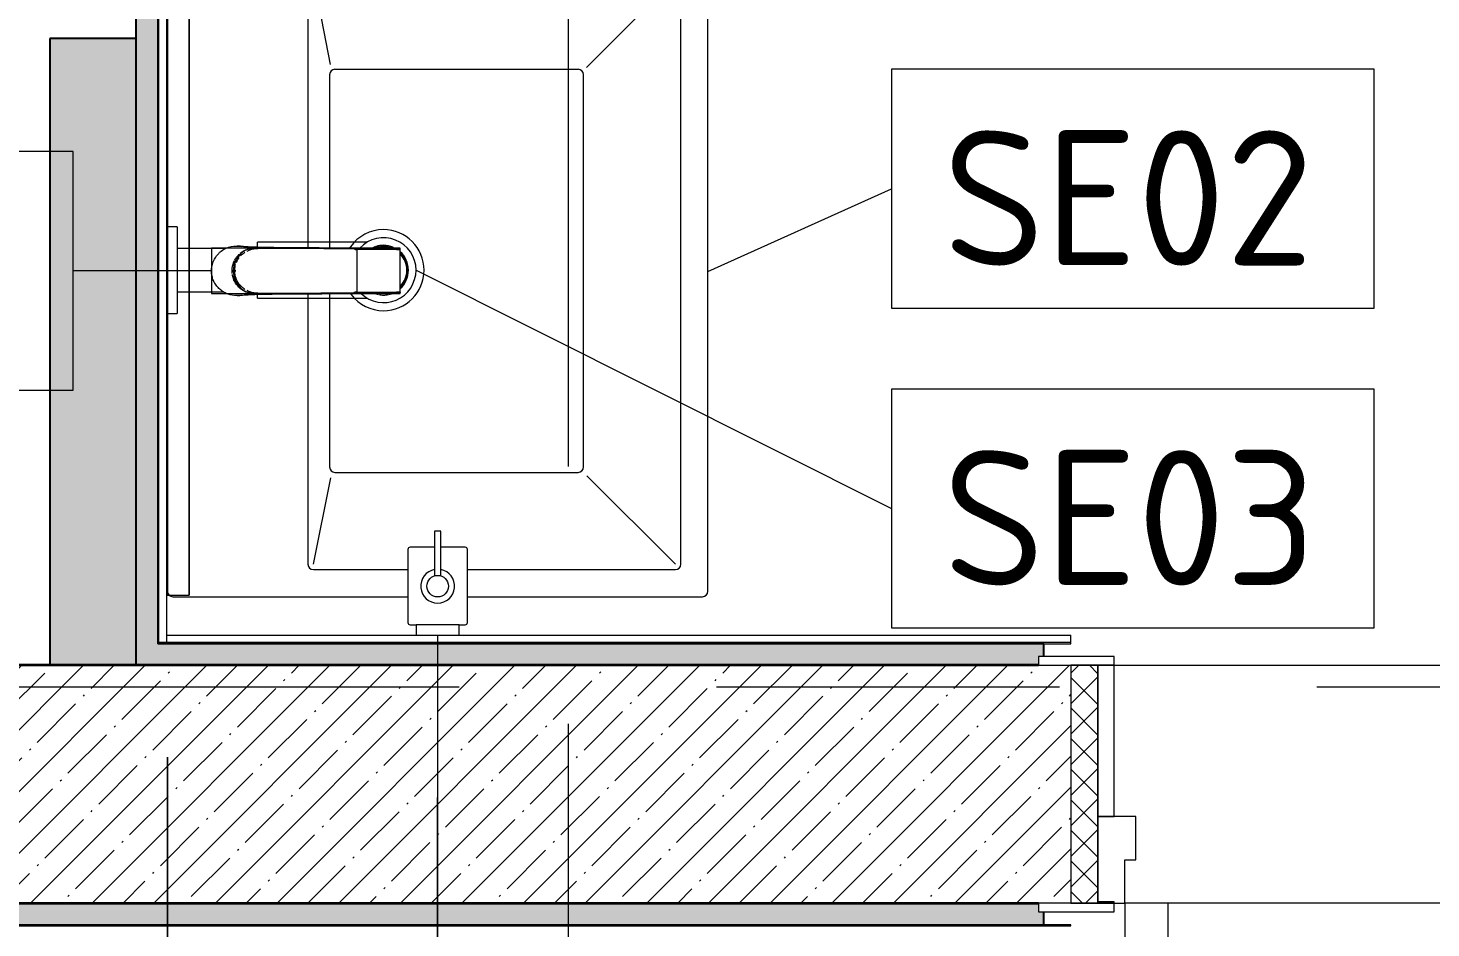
# Model space of a CAD drawing. Header units: millimetres. Extents: x 3991 to 282775, y -8553 to 29560.
# Drawn here: x 90624 to 91922, y 10877 to 11710 of the extents above; entities that cross this region are included whole.
import ezdxf

# ---------------------------------------------------------------- set-up
doc = ezdxf.new("R2010")
doc.units = ezdxf.units.MM
doc.linetypes.add('Осевая', pattern=[1587.5, 317.5, -238.125, 793.75, -238.125])
for name, color, linetype, lineweight, true_color in [('0-1', 7, 'Continuous', 9, 0x4994b4), ('A-GENM-1', 7, 'Continuous', 9, 0x4994b4), ('A-WALL-1', 7, 'Continuous', 25, 0x3c3c3c), ('A-WALL-2', 7, 'Continuous', 35, 0x3c3c3c), ('A-WALL-FNSH-1', 7, 'Continuous', 15, 0x3c3c3c), ('P-SANR-FIXT-1', 7, 'Continuous', 15, 0x4994b4)]:
    doc.layers.add(name, color=color, linetype=linetype, lineweight=lineweight, true_color=true_color)
for name, color, linetype, lineweight in [('A-ANNO-DIMS', 7, 'Continuous', 9), ('A-ANNO-DIMS-50', 7, 'Continuous', 9), ('A-DOOR', 7, 'Continuous', 9), ('A-DOOR-1', 7, 'Continuous', 15), ('A-DOOR-FRAM', 7, 'Continuous', 15), ('A-DOOR-FRAM-1', 7, 'Continuous', 9), ('I-FURN', 7, 'Continuous', 9), ('I-WALL', 7, 'Continuous', 9), ('P-SANR-FIXT-IDEN', 7, 'Continuous', 9), ('Оси-2', 7, 'Осевая', 9)]:
    doc.layers.add(name, color=color, linetype=linetype, lineweight=lineweight)
doc.styles.add('GOST Common_1', font='GOST_Common.ttf', dxfattribs={"height": 125})
doc.styles.add('ISOCPEUR', font='isocpeur.ttf', dxfattribs={"width": 0.9, "height": 125})
doc.dimstyles.new('ISO-2_5_0_9К_БОЛЬШОЙ', dxfattribs={"dimscale": 304.8, "dimtxt": 124.497647, "dimasz": 0.246063, "dimexe": 0.19685, "dimexo": 0.492126, "dimgap": 0, "dimtad": 1, "dimdec": 0, "dimrnd": 10, "dimzin": 0, "dimdsep": 46, "dimtxsty": 'ISOCPEUR', "dimblk1": 'OBLIQUE', "dimblk2": 'OBLIQUE', "dimsah": 1, "dimcen": 0.09, "dimdle": 0.19685, "dimazin": 0, "dimtfac": 1, "dimtdec": 4, "dimtix": 1, "dimtmove": 0, "dimatfit": 3, "dimfxl": 1, "dimtvp": 1, "dimtolj": 1, "dimtzin": 0, "dimarcsym": 2})
pattern_1 = [(0, (47963.71, 0), (60.96, 15.24), [5.029, -40.691, 5.029, -40.691, -243.84]), (0, (47963.71, 0), (60.96, 15.24), [-91.44, 5.029, -86.411, 5.029, -40.691, -106.68]), (0, (47963.71, 0), (60.96, 15.24), [-228.6, 5.029, -25.451, 5.029, -71.171]), (120, (47986.57, 7.62), (-43.678227, 45.1729086), [5.029, -40.691, 5.029, -40.691, -243.84]), (120, (47986.57, 7.62), (-43.678227, 45.1729086), [-91.44, 5.029, -86.411, 5.029, -40.691, -106.68]), (120, (47986.57, 7.62), (-43.678227, 45.1729086), [-228.6, 5.029, -25.451, 5.029, -71.171]), (240, (47994.19, 38.1), (-17.281773, -60.4129086), [5.029, -40.691, 5.029, -40.691, -243.84]), (240, (47994.19, 38.1), (-17.281773, -60.4129086), [-91.44, 5.029, -86.411, 5.029, -40.691, -106.68]), (240, (47994.19, 38.1), (-17.281773, -60.4129086), [-228.6, 5.029, -25.451, 5.029, -71.171])]

# ---------------------------------------------------------------- blocks, each defined once
blk = doc.blocks.new('110_Дверь_СКБ_1Ст_Внутренняя1 - Д-11 1100x2100h_кладовые _все__ коридор _между помещениями блока столовой__ моечные _все_-32089417-Фрагмент 1_7')
at = {"layer": 'A-DOOR'}
h = blk.add_hatch(dxfattribs=at)
h.set_pattern_fill('FP_18', color=256, style=0, pattern_type=2)
h.set_pattern_definition([(135, (1751.41, 174.685), (-14.14214, -14.14214), []), (225, (1751.41, 174.685), (14.14214, -14.14214), [])])
h.paths.add_polyline_path([(562.5, 110), (537.5, 110), (537.5, -110), (562.5, -110)])
at = {"layer": 'A-DOOR-FRAM-1'}
h = blk.add_hatch(dxfattribs=at)
h.set_pattern_fill('FP_19', color=256, style=0, pattern_type=2)
h.set_pattern_definition([(45, (-371.384, 174.685), (-14.1421, 14.1421), []), (135, (-371.384, 174.685), (-14.1421, -14.1421), [])])
h.paths.add_polyline_path([(-537.5, 110), (-537.5, -110), (-512.5, -110), (-512.7, 110)])
at = {"layer": 'A-DOOR'}
blk.add_arc((512.5, 110), 1000, 90, 180, dxfattribs=at)
at = {"layer": 'A-DOOR-1'}
for p, q in [((512.5, 1110), (472.5, 1110)), ((472.5, 1110), (472.5, 110)), ((512.5, 110), (512.5, 1110)), ((472.5, 110), (512.5, 110))]:
    blk.add_line(p, q, dxfattribs=at)
at = {"layer": 'A-DOOR-FRAM'}
for p, q in [((-497.5, 118), (-567.5, 118)), ((-567.5, 118), (-567.5, 110)), ((-497.5, 110), (-497.5, 118)), ((592.5, 118), (522.5, 118)), ((522.5, 118), (522.5, 110)), ((592.5, 110), (592.5, 118)), ((-567.5, 110), (-497.5, 110)), ((-512.5, 110), (-537.5, 110)), ((-537.5, 110), (-537.5, -110)), ((-487.5, 110), (-512.5, 110)), ((-512.5, 110), (-512.5, 30)), ((-512.5, -110), (-512.5, 110)), ((-497.5, 110), (-512.5, 110)), ((-512.5, 110), (-512.5, 109)), ((-512.5, 109), (-497.5, 109)), ((-497.5, 109), (-497.5, 110)), ((-487.5, 70), (-487.5, 110)), ((512.5, 110), (512.5, 70)), ((537.5, 110), (512.5, 110)), ((537.5, 110), (522.5, 110)), ((522.5, 110), (522.5, 109)), ((522.5, 110), (592.5, 110)), ((522.5, 109), (537.5, 109)), ((537.5, 30), (537.5, 110)), ((562.5, 110), (537.5, 110)), ((537.5, 110), (537.5, -110)), ((537.5, 109), (537.5, 110)), ((562.5, -110), (562.5, 110)), ((-477.5, 70), (-487.5, 70)), ((-477.5, 30), (-477.5, 70)), ((512.5, 70), (502.5, 70)), ((502.5, 70), (502.5, 30)), ((-512.5, 30), (-477.5, 30)), ((-497.5, 30), (-512.5, 30)), ((-512.5, 30), (-512.5, -110)), ((-497.5, -110), (-497.5, 30)), ((502.5, 30), (537.5, 30)), ((537.5, 30), (522.5, 30)), ((522.5, 30), (522.5, -110)), ((537.5, -110), (537.5, 30)), ((-497.5, -110), (-567.5, -110)), ((-567.5, -110), (-567.5, -118)), ((-537.5, -110), (-512.5, -110)), ((-512.5, -110), (-497.5, -110)), ((-497.5, -118), (-497.5, -110)), ((522.5, -110), (537.5, -110)), ((592.5, -110), (522.5, -110)), ((522.5, -110), (522.5, -118)), ((537.5, -110), (562.5, -110)), ((592.5, -118), (592.5, -110)), ((-567.5, -118), (-497.5, -118)), ((522.5, -118), (592.5, -118))]:
    blk.add_line(p, q, dxfattribs=at)
blk = doc.blocks.new('зеркало круглое600д - 1_22д зеркало круглое d600-30456177-Фрагмент 1_7')
at = {"layer": 'I-FURN'}
for p, q in [((-300, 0), (300, 0)), ((300, 0), (-300, 0)), ((-300, 0), (-300, -20)), ((300, -20), (300, 0)), ((-300, -20), (300, -20)), ((300, -20), (-300, -20))]:
    blk.add_line(p, q, dxfattribs=at)
blk = doc.blocks.new('сифон - Для раковины-V72-Фрагмент 1_7')
at = {"layer": 'P-SANR-FIXT-1'}
for p, q in [((200, 40), (191.1, 40)), ((191.1, 0.6), (191.1, 40)), ((200, 40), (200, 0.6)), ((116.7, 26), (15, 26)), ((116.7, 26), (116.7, 22.5)), ((127.1, 20), (126.2, 20)), ((180, 20), (147.8, 20)), ((191.1, 20), (180, 20)), ((191.1, -40), (191.1, 0)), ((200, 0), (200, -40)), ((116.7, -21.3), (116.7, -26)), ((122.2, -20), (122.9, -20)), ((145.8, -20), (180, -20)), ((180, -20), (191.1, -20)), ((15, -26), (116.7, -26)), ((191.1, -40), (200, -40))]:
    blk.add_line(p, q, dxfattribs=at)
for radius, start, end in [(30, 46.0777, 180), (22.5, 134.338, 180), (21.5, 136.6301, 180), (22.5, 100.3246, 111.0164), (21.5, 101.7897, 108), (21.5, 81.6166, 90.6528), (21.5, 72, 75.9978), (22.5, 67.2152, 71.5917), (30, 42.9598, 45), (30, 180, 316.8879), (22.5, 180, 225.6913), (21.5, 180, 223.4006), (22.5, 244.2771, 292.5042), (21.5, 247.6878, 288), (21.5, 289.2478, 293.8296), (22.5, 293.3521, 297.2506), (30, 317.2925, 319.7584)]:
    blk.add_arc((0, 0), radius, start, end, dxfattribs=at)
blk = doc.blocks.new('раковина - 400 x 500mm-V79-Фрагмент 1_7')
at = {"layer": 'P-SANR-FIXT-1'}
for p, q in [((347.5, 0), (-244.5, 0)), ((-249.5, -5), (-249.5, -222.5)), ((352.5, -495), (352.5, -5)), ((-224.5, -135), (-224.5, -222.5)), ((30.8, -130), (-219.5, -130)), ((-219.5, -135), (-139.5, -151)), ((322.5, -130), (73.2, -130)), ((322.5, -135), (242.8, -150.5)), ((327.5, -470), (327.5, -135)), ((-134.5, -155), (-134.5, -380)), ((-126, -150), (-129.5, -150)), ((30.9, -150), (-126, -150)), ((233.5, -150), (73.1, -150)), ((238.5, -155), (238.5, -380)), ((-249.5, -277.5), (-249.5, -495)), ((-224.5, -277.5), (-224.5, -470)), ((-219.5, -470), (-137.6, -388.1)), ((-129.5, -385), (233.5, -385)), ((322.5, -470), (240.2, -387.7)), ((-219.5, -475), (322.5, -475)), ((-244.5, -500), (347.5, -500))]:
    blk.add_line(p, q, dxfattribs=at)
for centre, radius, start, end in [((-244.5, -5), 5, 90, 129.444), ((347.5, -5), 5, 13.7658, 90), ((-244.5, -5), 5, 135, 180), ((347.5, -5), 5, 0, 13.7658), ((-219.5, -135), 5, 90, 180), ((322.5, -135), 5, 0, 90), ((-129.5, -155), 5, 90, 180), ((233.5, -155), 5, 0, 90), ((52.6, -199.9), 37.5, 55.0941, 56.2371), ((52.6, -199.9), 37.5, 127.0989, 180), ((52.6, -199.9), 37.5, 125.6856, 126.8586), ((52.6, -199.9), 37.5, 360, 54.8629), ((52.6, -199.9), 23, 161.6513, 168.2616), ((52.6, -199.9), 23, 18.517, 25.129), ((52.6, -199.9), 23, 360, 17.2363), ((52.6, -199.9), 37.5, 180, 360), ((52.6, -199.9), 23, 169.5423, 180), ((52.6, -199.9), 23, 180, 191.0187), ((52.6, -199.9), 23, 191.973, 198.7205), ((52.6, -199.9), 23, 337.0713, 360), ((52.6, -199.9), 23, 222.1983, 317.8246), ((-129.5, -380), 5, 180, 270), ((233.5, -380), 5, 270, 360), ((-219.5, -470), 5, 180, 270), ((322.5, -470), 5, 270, 0), ((-244.5, -495), 5, 180, 270), ((347.5, -495), 5, 270, 0)]:
    blk.add_arc(centre, radius, start, end, dxfattribs=at)
blk = doc.blocks.new('смеситель для раковины - Default-V80-Фрагмент 1_7')
at = {"layer": '0-1'}
for p, q in [((19.7, 151.6), (-19.8, 151.6)), ((-20.3, 110), (-20.4, 97.4)), ((19.8, 111.8), (-19.8, 111.8)), ((20.4, 97.4), (20.3, 110)), ((-22.8, 3), (-21.8, 15.6)), ((21.8, 15.6), (22.8, 3)), ((-18.9, 7.6), (-19.6, 9.7))]:
    blk.add_line(p, q, dxfattribs=at)
at = {"layer": '0-1', "flags": 128}
for points in [[(-20.7, 150.6), (-20.7, 150.2), (-20.7, 149.2), (-20.7, 148.3), (-20.7, 146.9), (-20.7, 145.4), (-20.8, 134.7), (-21.1, 63.6), (-21.1, 93.2)], [(19.7, 151.6), (20, 151.6), (20.2, 151.6), (20.5, 151.4), (20.6, 151.2), (20.7, 151.1), (20.8, 150.9), (20.8, 150.6)], [(21, 17), (21.2, 25.7), (21, 77.4), (21, 111.4)], [(-21.1, 22.2), (-21.1, 24.2), (-21.1, 63.3), (-21.1, 93.2)], [(-21.8, 15.6), (-21.6, 25.5), (-21.4, 39.3), (-21.2, 64), (-21.1, 88)], [(-20, 10.8), (-20.8, 13.2), (-20.9, 15.4)], [(12.1, -0.1), (16.4, 3.8), (19.5, 8.8), (21, 14.5), (21, 16)]]:
    blk.add_lwpolyline(points, dxfattribs=at)
at = {"layer": 'P-SANR-FIXT-1'}
for p, q in [((21, 151.6), (-21, 151.6)), ((-21, 151.6), (-21, -23)), ((-19.7, 144), (-19.8, 111.8)), ((19.8, 111.8), (19.7, 144)), ((19.9, 143.1), (19.9, 140.7)), ((21, -23), (21, 151.6)), ((19.9, 136.7), (19.9, 133.6)), ((19.9, 131), (20, 126.2)), ((20, 115.7), (20, 113.5)), ((20, 111.3), (20, 108.6)), ((-22.9, 0.3), (-22.9, 0.9)), ((22.5, 5), (22.9, 0.9)), ((22.9, 0.9), (22.9, 0.3)), ((-21, -23), (21, -23))]:
    blk.add_line(p, q, dxfattribs=at)
at = {"layer": 'P-SANR-FIXT-1', "flags": 128}
for points in [[(-21.1, 16.9), (-21.1, 42.2), (-21, 67.6), (-20.8, 118.3), (-20.7, 143.7), (-20.7, 149.4), (-20.8, 150.2), (-20.9, 145.3), (-20.9, 138.9), (-21.1, 88.1)], [(21.1, 88.1), (20.9, 138.9), (20.9, 145.3), (20.8, 150.2), (20.7, 149.4), (20.7, 143.7), (20.8, 118.3), (21, 67.6), (21.1, 42.2), (21.1, 16.9)], [(-19.9, 125.8), (-19.9, 133.8), (-19.9, 138.3)], [(-20, 109.4), (-20, 111), (-20, 119.8)], [(20, 123.6), (20, 119.9), (20, 117.9)], [(22.9, 0.9), (22.7, 3.2), (22.5, 5.6), (22.3, 7.9), (22.1, 10.8), (21.8, 15.2)], [(-15.9, 4.1), (-13.1, 1.6), (-12.1, 0.9)], [(12.1, 0.9), (13.1, 1.6), (15.8, 4)], [(-9.8, -0.4), (-6.1, -1.8), (-5.1, -2)], [(-2.7, -2.4), (-2.1, -2.5), (2.1, -2.5), (2.7, -2.4)], [(0.6, -3.9), (0.3, -3.9), (0.1, -3.9), (-0.1, -3.9), (-0.3, -3.9), (-0.6, -3.9)], [(5.1, -2), (6.1, -1.8), (9.8, -0.4)]]:
    blk.add_lwpolyline(points, dxfattribs=at)
at = {"layer": 'P-SANR-FIXT-1'}
for centre, major_axis, ratio, start_param, end_param in [((-19.8, 109.7), (-0.5, 0.002), 0.095846, 0.794229, 1.571164), ((19.8, 109.7), (0.5, 0.002), 0.095848, 4.711795, 5.488843), ((0, 17.2), (20.8, 0), 0.98634, 3.038054, 3.090126), ((0, 17.2), (20.8, 0), 0.98634, 3.29536, 3.441377), ((0, 17.2), (20.8, 0), 0.98634, 5.983401, 6.129418), ((0, 17.2), (20.8, 0), 0.98634, 0.051466, 0.103539), ((0, 17.2), (20.8, 0), 0.98634, 4.268583, 4.510817), ((0, 17.2), (18.5, 0), 0.986286, 4.671144, 4.753634), ((0, 17.2), (20.8, 0), 0.98634, 4.913948, 5.156189)]:
    blk.add_ellipse(centre, major_axis=major_axis, ratio=ratio, start_param=start_param, end_param=end_param, dxfattribs=at)
for points, knots in [([(-19.9, 147.4), (-19.9, 148), (-19.8, 149.3), (-19.8, 150.7), (-19.8, 151.5), (-19.8, 151.6), (-19.8, 151.6)], [0.1, 0.1, 0.1, 0.1, 0.2, 0.3, 0.4, 0.4725859, 0.4725859, 0.4725859, 0.4725859]), ([(-19.8, 151.6), (-19.7, 151.6), (-19.7, 151.6), (-19.7, 151.2), (-19.7, 150), (-19.7, 148.3), (-19.7, 146.2), (-19.7, 144.8), (-19.7, 144)], [0.4728347, 0.4728347, 0.4728347, 0.4728347, 0.5, 0.6, 0.7, 0.8, 0.9, 1, 1, 1, 1]), ([(19.7, 144), (19.7, 144.8), (19.7, 146.2), (19.7, 148.3), (19.7, 150), (19.7, 151.2), (19.7, 151.6), (19.7, 151.6), (19.7, 151.6)], [0, 0, 0, 0, 0.1, 0.2, 0.3, 0.4, 0.5, 0.5274121, 0.5274121, 0.5274121, 0.5274121]), ([(19.7, 151.6), (19.8, 151.6), (19.8, 151.5), (19.8, 150.7), (19.8, 149.3), (19.9, 148), (19.9, 147.4)], [0.5275209, 0.5275209, 0.5275209, 0.5275209, 0.6, 0.7, 0.8, 0.9, 0.9, 0.9, 0.9]), ([(-19.8, 111.8), (-19.8, 111.8), (-19.8, 111.7), (-19.8, 110.9), (-19.8, 110.1), (-19.8, 109.7)], [0.4695548, 0.4695548, 0.4695548, 0.4695548, 0.6, 0.8, 1, 1, 1, 1]), ([(19.8, 109.7), (19.8, 110.1), (19.8, 110.9), (19.8, 111.7), (19.8, 111.8), (19.8, 111.8)], [0, 0, 0, 0, 0.2, 0.4, 0.5304748, 0.5304748, 0.5304748, 0.5304748]), ([(-20.4, 97.4), (-20.4, 91.1), (-20.5, 81.8), (-20.6, 69.7), (-20.6, 60), (-20.7, 52.6), (-20.8, 47.4), (-20.8, 45.2), (-20.8, 43.5), (-20.9, 41.8), (-20.9, 39.8), (-20.9, 37.7), (-20.9, 36.2), (-20.9, 35.4), (-21, 34.1), (-21, 32.6), (-21, 31), (-21, 29.7), (-21, 28.6), (-21, 27.7), (-21, 26.8), (-21.1, 25.6), (-21.1, 22.9), (-21.1, 20.4), (-21.1, 18.4)], [0, 0, 0, 0, 0.222222, 0.333333, 0.444444, 0.583333, 0.618056, 0.652778, 0.670139, 0.6875, 0.722222, 0.756944, 0.774306, 0.782986, 0.791667, 0.826389, 0.84375, 0.861111, 0.878472, 0.887153, 0.895833, 0.913194, 0.930556, 1, 1, 1, 1]), ([(21.1, 18.4), (21.1, 19.2), (21.1, 20.8), (21.1, 23.1), (21.1, 25), (21.1, 26.5), (21, 27.6), (21, 28.6), (21, 30), (21, 31.7), (21, 33.4), (21, 34.6), (20.9, 35.2), (20.9, 35.7), (20.9, 36.3), (20.9, 36.9), (20.9, 38.1), (20.9, 39.8), (20.9, 41.4), (20.8, 42.8), (20.8, 44.1), (20.8, 45.8), (20.8, 48.6), (20.7, 53.5), (20.6, 60.7), (20.6, 68.9), (20.5, 76.5), (20.5, 85.7), (20.4, 92.7), (20.4, 97.4)], [0, 0, 0, 0, 0.027778, 0.055556, 0.083333, 0.097222, 0.111111, 0.125, 0.138889, 0.166667, 0.194444, 0.208333, 0.215278, 0.222222, 0.229167, 0.236111, 0.25, 0.277778, 0.305556, 0.319444, 0.333333, 0.361111, 0.388889, 0.444444, 0.555556, 0.666667, 0.75, 0.833333, 1, 1, 1, 1]), ([(-21.1, 88.1), (-21.1, 85.7), (-21.1, 82.2), (-21.1, 77.5), (-21.2, 73.9), (-21.2, 70.4), (-21.2, 66.8), (-21.2, 63.9), (-21.2, 61.5), (-21.2, 59.8), (-21.2, 58), (-21.2, 55.7), (-21.3, 52.8), (-21.3, 49.3), (-21.3, 46), (-21.3, 42.6), (-21.4, 39.4), (-21.4, 36.2), (-21.5, 32.2), (-21.5, 27.5), (-21.7, 20.9), (-21.8, 17.2), (-21.8, 15.2)], [0, 0, 0, 0, 0.083333, 0.125, 0.166667, 0.208333, 0.25, 0.291667, 0.3125, 0.333333, 0.354167, 0.375, 0.416667, 0.458333, 0.5, 0.541667, 0.583333, 0.625, 0.666667, 0.75, 0.833333, 1, 1, 1, 1]), ([(20.4, 88.2), (20.4, 88.1), (20.5, 88), (20.6, 87.8), (20.7, 87.5), (20.7, 87.4), (20.7, 87.3)], [0.19375, 0.19375, 0.19375, 0.19375, 0.25, 0.3, 0.35, 0.4, 0.4, 0.4, 0.4]), ([(21.8, 15.2), (21.8, 16.4), (21.7, 19.4), (21.6, 24.2), (21.5, 28.2), (21.5, 30.6), (21.5, 32.4), (21.4, 34.1), (21.4, 35.8), (21.4, 37.3), (21.4, 38.7), (21.4, 39.8), (21.4, 41), (21.3, 42.6), (21.3, 44.7), (21.3, 47.5), (21.3, 50.9), (21.2, 55.1), (21.2, 60), (21.2, 65.1), (21.2, 69.9), (21.2, 74.5), (21.1, 80.6), (21.1, 85.1), (21.1, 88.1)], [0, 0, 0, 0, 0.142857, 0.285714, 0.357143, 0.392857, 0.428571, 0.464286, 0.5, 0.535714, 0.553571, 0.571429, 0.589286, 0.607143, 0.642857, 0.678571, 0.714286, 0.75, 0.785714, 0.821429, 0.857143, 0.892857, 0.928571, 1, 1, 1, 1]), ([(-21.8, 15.2), (-21.9, 13.9), (-22, 12.1), (-22.1, 10.1), (-22.2, 8.7), (-22.3, 7.5), (-22.4, 6.6), (-22.5, 5.7), (-22.6, 4.8), (-22.7, 3.8), (-22.8, 2.5), (-22.9, 1.5), (-22.9, 0.9)], [0, 0, 0, 0, 0.166667, 0.25, 0.333333, 0.416667, 0.5, 0.583333, 0.666667, 0.75, 0.833333, 1, 1, 1, 1]), ([(-16.4, 3.7), (-16.6, 4.1), (-17.6, 5.3), (-18.7, 7.1), (-19.6, 9), (-20.1, 10.6), (-20.6, 12.1), (-21, 14.3), (-21.1, 15.9), (-21.1, 16.9)], [0.5566569, 0.5566569, 0.5566569, 0.5566569, 0.6, 0.7, 0.75, 0.8, 0.85, 0.9, 1, 1, 1, 1]), ([(-21.1, 16.4), (-21.1, 14.3), (-20.4, 11.1), (-18.7, 7.6), (-17.5, 5.8), (-16.4, 4.5), (-15.2, 3.2), (-13.9, 2.1), (-12.5, 1), (-10.9, 0.1), (-9.2, -0.7), (-6.9, -1.7), (-3.8, -2.5), (0, -2.8), (3.8, -2.5), (6.9, -1.7), (9, -0.9), (10.1, -0.3), (10.9, 0.1), (11.7, 0.5), (12.7, 1.2), (13.9, 2), (15, 3), (15.8, 3.8), (16.4, 4.5), (17, 5.2), (17.7, 6.2), (18.6, 7.6), (19.3, 9), (19.7, 9.9), (19.9, 10.5), (20, 10.9), (20.2, 11.2), (20.3, 11.7), (20.6, 12.6), (20.8, 13.8), (21, 15.1), (21.1, 16), (21.1, 16.4)], [0, 0, 0, 0, 0.111111, 0.166667, 0.194444, 0.222222, 0.25, 0.277778, 0.305556, 0.333333, 0.361111, 0.388889, 0.444444, 0.5, 0.555556, 0.611111, 0.638889, 0.652778, 0.666667, 0.680556, 0.694444, 0.722222, 0.75, 0.763889, 0.777778, 0.791667, 0.805556, 0.833333, 0.861111, 0.875, 0.881944, 0.888889, 0.895833, 0.902778, 0.916667, 0.944444, 0.972222, 1, 1, 1, 1]), ([(-20.8, 14.6), (-20.7, 14.1), (-20.6, 12.9), (-20.2, 11.6), (-20, 10.9)], [0, 0, 0, 0, 0.4, 1, 1, 1, 1]), ([(-18.3, 9.9), (-18.8, 10.8), (-20.1, 14), (-20.7, 17.5), (-20.7, 19.9)], [-0.157337, -0.157337, -0.157337, -0.157337, -0.1111111, 0, 0, 0, 0]), ([(20.9, 14), (20.9, 13.9), (20.7, 12.8), (20.2, 10.6), (19, 7.6), (16.7, 3.9), (12.9, 0), (8, -2.6), (4.7, -3.4), (3.5, -3.6)], [0.0919533, 0.0919533, 0.0919533, 0.0919533, 0.1, 0.2, 0.3, 0.4, 0.6, 0.8, 0.9091362, 0.9091362, 0.9091362, 0.9091362]), ([(20.7, 19.9), (20.7, 17.5), (20.1, 14), (18.8, 10.8), (18.3, 9.9)], [-1, -1, -1, -1, -0.8888889, -0.8424724, -0.8424724, -0.8424724, -0.8424724]), ([(20.2, 11.7), (20.3, 12), (20.6, 12.9), (20.7, 13.9), (20.8, 14.6)], [0.2222222, 0.2222222, 0.2222222, 0.2222222, 0.4444444, 1, 1, 1, 1]), ([(22.9, 0.3), (22.9, -2.5), (22.3, -6.4), (20, -11.4), (17.7, -14.7), (14.9, -17.6), (11.6, -20), (7.9, -21.7), (4.5, -22.6), (1.5, -23), (-1.9, -23), (-6, -22.4), (-10, -20.8), (-12.8, -19.1), (-14.8, -17.5), (-16.7, -15.8), (-18.8, -13.3), (-21.9, -8.1), (-22.9, -3.2), (-22.9, 0.3)], [0, 0, 0, 0, 0.111111, 0.166667, 0.222222, 0.277778, 0.333333, 0.388889, 0.444444, 0.479167, 0.513889, 0.583333, 0.652778, 0.6875, 0.722222, 0.756944, 0.791667, 0.861111, 1, 1, 1, 1]), ([(-19.3, 9.3), (-19.1, 8.7), (-18.5, 7.4), (-17.6, 6.2), (-17.1, 5.5)], [0.2222222, 0.2222222, 0.2222222, 0.2222222, 0.4444444, 0.7777778, 0.7777778, 0.7777778, 0.7777778]), ([(-13.9, 4), (-14.7, 4.7), (-15.8, 6), (-16.9, 7.4), (-17.2, 8)], [-0.26859689, -0.26859689, -0.26859689, -0.26859689, -0.22222222, -0.18982564, -0.18982564, -0.18982564, -0.18982564]), ([(-10, -1.5), (-10.9, -1), (-12.8, 0.2), (-14.5, 1.7), (-15.3, 2.6), (-15.4, 2.7)], [0.3, 0.3, 0.3, 0.3, 0.4, 0.5, 0.5124698, 0.5124698, 0.5124698, 0.5124698]), ([(-7.8, 0), (-8.7, 0.4), (-10.3, 1.2), (-11.7, 2.2), (-12.3, 2.7)], [-0.37982072, -0.37982072, -0.37982072, -0.37982072, -0.33333333, -0.30027801, -0.30027801, -0.30027801, -0.30027801]), ([(15.8, 6), (14.3, 4.2), (10.6, 1), (3.8, -1.6), (-2, -1.6), (-5.1, -0.9), (-5.8, -0.7)], [-0.7728814, -0.7728814, -0.7728814, -0.7728814, -0.6666667, -0.5555556, -0.4444444, -0.4109505, -0.4109505, -0.4109505, -0.4109505]), ([(17.1, 5.5), (17.5, 6), (18.6, 7.6), (19.5, 9.4), (19.9, 10.7)], [0.2222222, 0.2222222, 0.2222222, 0.2222222, 0.4444444, 0.9768048, 0.9768048, 0.9768048, 0.9768048]), ([(-0.6, -3.9), (-1.6, -3.9), (-3.8, -3.7), (-6.8, -2.9), (-8.7, -2.1), (-9.5, -1.7)], [0, 0, 0, 0, 0.1, 0.2, 0.2837623, 0.2837623, 0.2837623, 0.2837623]), ([(-0.6, -3.9), (-0.6, -3.9), (-0.6, -3.7), (-0.6, -3.5), (-0.6, -3.3), (-0.6, -3.2)], [0, 0, 0, 0, 0.3636364, 0.5454545, 0.7272727, 0.7272727, 0.7272727, 0.7272727]), ([(0.6, -3.9), (0.6, -3.9), (0.6, -3.7), (0.6, -3.5), (0.6, -3.3), (0.6, -3.2)], [0, 0, 0, 0, 0.3636364, 0.5454545, 0.7272727, 0.7272727, 0.7272727, 0.7272727])]:
    blk.add_open_spline(points, degree=3, knots=knots, dxfattribs=at)
for points in [[(-19.8, 111.8), (-19.8, 111.8), (-19.8, 111.8), (-19.8, 111.8)], [(-19.8, 110), (-19.8, 110.3), (-19.8, 110.6), (-19.8, 110.9)], [(19.8, 111.8), (19.8, 111.8), (19.8, 111.8), (19.8, 111.8)], [(19.8, 110.9), (19.8, 110.6), (19.8, 110.3), (19.8, 110)], [(-20.5, 88.2), (-20.6, 88.2), (-20.7, 88.2), (-20.8, 88.2)], [(-22.9, 0.9), (-22.9, 2.2), (-22.8, 3.6), (-22.6, 4.9)], [(17.3, 8), (16.9, 7.4), (16.4, 6.8), (16, 6.3)], [(2.5, -3.8), (1.8, -3.9), (1.2, -3.9), (0.6, -3.9)]]:
    blk.add_open_spline(points, degree=3, dxfattribs=at)
blk = doc.blocks.new('TOY_Диспансер мыло - Дозатор Elegance new 11654 019001 хром-33483396-Фрагмент 1_7')
at = {"layer": 'A-GENM-1'}
for p, q in [((127.9, 100.1), (122.2, 100.1)), ((122.2, 100.1), (122.2, 85.2)), ((127.9, 85.2), (127.9, 100.1)), ((97.5, 83.2), (97.5, 15.5)), ((122.2, 85.2), (99.5, 85.2)), ((122.2, 85.2), (102.9, 85.2)), ((122.2, 86.2), (122.2, 58.8)), ((127.9, 58.8), (127.9, 86.2)), ((146.9, 85.2), (127.9, 85.2)), ((150.5, 85.2), (127.9, 85.2)), ((152.5, 15.5), (152.5, 83.2)), ((99.5, 13.5), (105, 13.5)), ((145, 13.5), (105, 13.5)), ((105, 13.5), (105, 4)), ((145, 4), (145, 13.5)), ((145, 13.5), (150.5, 13.5))]:
    blk.add_line(p, q, dxfattribs=at)
blk.add_circle((125, 49.2), 10, dxfattribs=at)
for centre, radius, start, end in [((99.5, 83.2), 2, 90, 180), ((150.5, 83.2), 2, 0, 90), ((125, 49.2), 15.7, 100.4353, 79.365), ((99.5, 15.5), 2, 180, 270), ((150.5, 15.5), 2, 270, 360)]:
    blk.add_arc(centre, radius, start, end, dxfattribs=at)
blk = doc.blocks.new('М_сантехническая_рамка1 - В рамке-30590747-Фрагмент 1_7')
at = {"layer": 'P-SANR-FIXT-IDEN'}
for p, q in [((4.293, 2.24), (-4.639, 2.24)), ((-4.639, 2.24), (-4.639, -2.178)), ((4.293, -2.178), (4.293, 2.24)), ((-4.639, -2.178), (4.293, -2.178))]:
    blk.add_line(p, q, dxfattribs=at)
blk = doc.blocks.new('DIMBLOCK83-Фрагмент 1_7')
at = {"layer": 'A-ANNO-DIMS-50'}
for p, q in [((90752.7, 11035), (90752.7, 10551.5)), ((90752.7, 10611.5), (90752.7, 11035)), ((91002.7, 10997.8), (91002.7, 10551.5)), ((91002.7, 10611.5), (91002.7, 10997.8)), ((90692.7, 10611.5), (91062.7, 10611.5))]:
    blk.add_line(p, q, dxfattribs=at)
at = {"layer": 'A-ANNO-DIMS-50', "lineweight": 20}
for p, q in [((90752.7, 10611.5), (90790.2, 10649)), ((91002.7, 10611.5), (91040.2, 10649)), ((90752.7, 10611.5), (90715.2, 10574)), ((91002.7, 10611.5), (90965.2, 10574))]:
    blk.add_line(p, q, dxfattribs=at)
at = {"layer": 'A-ANNO-DIMS-50', "color": 0, "insert": (90759.2, 10774.8), "char_height": 125, "width": 284.429, "attachment_point": 1, "line_spacing_factor": 1.149209, "style": 'ISOCPEUR'}
blk.add_mtext('250', dxfattribs=at)
blk = doc.blocks.new('_Oblique')
at = {"color": 0, "linetype": 'ByBlock', "lineweight": -2}
blk.add_line((-0.5, -0.5), (0.5, 0.5), dxfattribs=at)

msp = doc.modelspace()

# ---------------------------------------------------------------- hatches: boundary and pattern name
at = {"layer": 'I-WALL'}
h = msp.add_hatch(dxfattribs=at)
h.set_pattern_fill('FP_15', color=256, style=0, pattern_type=2)
h.set_pattern_definition([(135, (47963.71, 0), (-37.717076, -37.717076), [53.34, -8.89, 1.778, -8.89]), (135, (47963.71, 37.694), (-37.717076, -37.717076), []), (50, (47963.71, 0), (63.763904, -5.57885), [6.667, -73.342]), (355, (47963.71, 0), (-12.33488, 66.86951), [5.334, -58.674]), (100.451, (47969.025, -0.465), (51.43036, 61.29098), [5.667, -62.332]), (46.184, (47963.71, 17.78), (94.87722, -14.71484), [10.001, -110.014]), (96.636, (47971.62, 16.55), (83.09115, 86.5993), [8.5, -93.497]), (351.184, (47963.71, 17.78), (83.09204, 86.59928), [8.001, -88.011]), (21, (47972.6, 13.335), (53.064487, -35.792726), [6.667, -73.342]), (326, (47972.6, 13.335), (21.63066, 64.46546), [5.334, -58.674]), (71.451, (47977.02, 10.35), (74.69646, 28.67237), [5.667, -62.332]), (37.5, (47963.71, 0), (1.080413, 29.594271), [1.676, -56.286, 1.676, -57.887, -58.896]), (37.5, (47963.71, 0), (1.080413, 29.594271), [-117.526, 1.676, -57.22]), (7.5, (47963.71, 0), (23.386368, 35.063507), [1.676, -32.283, 1.676, -54.953, -22.447]), (7.5, (47963.71, 0), (23.386368, 35.063507), [-90.589, 1.676, -20.771]), (327.5, (47943.886, 0), (47.456567, -2.005468), [1.676, -20.549, 1.676, -67.666, -92.011]), (327.5, (47943.886, 0), (47.456567, -2.005468), [-91.567, 1.676, -90.335]), (317.5, (47934.996, 0), (51.844948, 8.89904), [1.676, -27.216, 1.676, -44.374, -65.341]), (317.5, (47934.996, 0), (51.844948, 8.89904), [-74.943, 1.676, -63.665])])
h.paths.add_polyline_path([(90723.7, 11120), (90723.7, 11700), (90643.7, 11700), (90643.7, 11120)])
h.paths.add_polyline_path([(90643.7, 12300), (90723.7, 12300), (90723.7, 15002.5), (90643.7, 15002.5), (90643.7, 12333.7)])
h = msp.add_hatch(dxfattribs=at)
h.set_pattern_fill('FP_13', color=256, style=0, pattern_type=2)
h.set_pattern_definition(pattern_1)
h.paths.add_polyline_path([(90743.7, 11140), (90743.7, 15002.5), (90723.7, 15002.5), (90723.7, 11140)])
h = msp.add_hatch(dxfattribs=at)
h.set_pattern_fill('FP_13', color=256, style=0, pattern_type=2)
h.set_pattern_definition(pattern_1)
h.paths.add_polyline_path([(93393.7, 11120), (93393.7, 11140), (92713.7, 11140), (92713.7, 11128), (92718.7, 11128), (92718.7, 11120), (93353.4, 11120)])
h.paths.add_polyline_path([(91558.7, 11120), (91558.7, 11128), (91563.7, 11128), (91563.7, 11140), (90723.7, 11140), (90723.7, 11120), (91285, 11120)])
h = msp.add_hatch(dxfattribs=at)
h.set_pattern_fill('FP_4', color=256, style=0, pattern_type=2)
h.set_pattern_definition([(45, (47963.71, 0), (-28.51196, 28.51196), []), (45, (47992.223, 0), (-28.51196, 28.51196), [50.403, -10.081, 1.676, -8.404])])
h.paths.add_polyline_path([(92718.7, 10900), (93873.7, 10900), (93873.7, 11120), (92688.7, 11120), (92688.7, 10900)])
h.paths.add_polyline_path([(90825.4, 10900), (91588.7, 10900), (91588.7, 11120), (90343.7, 11120), (90343.7, 10900), (90365.8, 10900)])
h = msp.add_hatch(dxfattribs=at)
h.set_pattern_fill('FP_13', color=256, style=0, pattern_type=2)
h.set_pattern_definition(pattern_1)
h.paths.add_polyline_path([(93893.7, 10880), (93893.7, 10900), (92718.7, 10900), (92718.7, 10892), (92713.7, 10892), (92713.7, 10880), (93583.2, 10880)])
h.paths.add_polyline_path([(90363.7, 10880), (91563.7, 10880), (91563.7, 10892), (91558.7, 10892), (91558.7, 10900), (90363.7, 10900)])

# ---------------------------------------------------------------- linework, layer by layer
at = {"layer": 'A-WALL-1'}
for p, q in [((90723.7, 11120), (90723.7, 15002.5)), ((90743.7, 14982.5), (90743.7, 11140)), ((90643.7, 11700), (90643.7, 11120)), ((90723.7, 11700), (90643.7, 11700)), ((91563.7, 11140), (90743.7, 11140)), ((91563.7, 11128), (91563.7, 11140)), ((91563.7, 10880), (91563.7, 10892)), ((90363.7, 10880), (91563.7, 10880))]:
    msp.add_line(p, q, dxfattribs=at)
at = {"layer": 'A-WALL-2'}
for p, q in [((91558.7, 11120), (90343.7, 11120)), ((90343.7, 10900), (91558.7, 10900))]:
    msp.add_line(p, q, dxfattribs=at)
at = {"layer": 'A-WALL-FNSH-1'}
for p, q in [((90744.7, 11141), (90744.7, 14981.5)), ((91588.7, 11141), (90744.7, 11141)), ((91563.7, 11140), (91588.7, 11140)), ((91588.7, 11140), (91588.7, 11141)), ((90364.7, 10879), (91588.7, 10879)), ((91588.7, 10880), (91563.7, 10880)), ((91588.7, 10879), (91588.7, 10880))]:
    msp.add_line(p, q, dxfattribs=at)
at = {"layer": 'I-WALL'}
for p, q in [((90751.7, 14981.5), (90751.7, 11140)), ((90751.7, 11148), (91588.7, 11148)), ((91588.7, 11141), (91588.7, 11148)), ((91628.7, 11120), (92648.7, 11120)), ((92638.7, 10900), (91678.7, 10900))]:
    msp.add_line(p, q, dxfattribs=at)
at = {"layer": 'P-SANR-FIXT-IDEN'}
for p, q in [((91252.7, 11484.5), (91422.6, 11561)), ((90793.4, 11485), (90665.5, 11485)), ((90982.7, 11485.6), (91422.6, 11265.1)), ((91002.7, 11147.8), (91002.7, 10445.3))]:
    msp.add_line(p, q, dxfattribs=at)
at = {"layer": 'Оси-2'}
for p, q in [((91123.7, 10748.4), (91123.7, 14579.2)), ((89673.2, 11100), (94766.1, 11100))]:
    msp.add_line(p, q, dxfattribs=at)

# ---------------------------------------------------------------- block references
at = {"layer": 'A-DOOR', "rotation": 180}
msp.add_blockref('110_Дверь_СКБ_1Ст_Внутренняя1 - Д-11 1100x2100h_кладовые _все__ коридор _между помещениями блока столовой__ моечные _все_-32089417-Фрагмент 1_7', (92151.2, 11010), dxfattribs=at)
at = {"layer": 'I-FURN', "rotation": 89.99999999999962}
msp.add_blockref('зеркало круглое600д - 1_22д зеркало круглое d600-30456177-Фрагмент 1_7', (90752.7, 11485), dxfattribs=at)
at = {"layer": 'P-SANR-FIXT-1'}
for name, p, rotation in [('раковина - 400 x 500mm-V79-Фрагмент 1_7', (90752.7, 11433), 90.00000000000027), ('сифон - Для раковины-V72-Фрагмент 1_7', (90952.7, 11485.6), 180), ('смеситель для раковины - Default-V80-Фрагмент 1_7', (90816.4, 11485), 269.9999999999996)]:
    msp.add_blockref(name, p, dxfattribs=dict(at, rotation=rotation))
msp.add_blockref('TOY_Диспансер мыло - Дозатор Elegance new 11654 019001 хром-33483396-Фрагмент 1_7', (90877.7, 11144), dxfattribs=at)
at = {"layer": 'P-SANR-FIXT-IDEN', "xscale": 49.99999999999998, "yscale": 49.99999999999998, "zscale": 49.99999999999998}
for p in [(91654.6, 11559.5), (90450.8, 11483.4), (91654.6, 11263.6)]:
    msp.add_blockref('М_сантехническая_рамка1 - В рамке-30590747-Фрагмент 1_7', p, dxfattribs=at)

# ---------------------------------------------------------------- texts
at = {"layer": 'P-SANR-FIXT-IDEN', "char_height": 125, "width": 444.937, "attachment_point": 1, "style": 'GOST Common_1'}
for s, insert in [('SE02', (91470.3, 11614.9)), ('SE03', (91470.3, 11319))]:
    msp.add_mtext(s, dxfattribs=dict(at, insert=insert))

# ---------------------------------------------------------------- dimensions: what is measured, and where the dimension line sits
at = {"layer": 'A-ANNO-DIMS'}
dim = msp.add_linear_dim(base=(91002.7, 10611.5), p1=(90752.7, 11185), p2=(91002.7, 11147.8), dimstyle='ISO-2_5_0_9К_БОЛЬШОЙ', override={"dimpost": '<>', "dimfxl": 252.746092}, dxfattribs=at)
dim.commit()
dim.dimension.update_dxf_attribs({"geometry": 'DIMBLOCK83-Фрагмент 1_7', "text_midpoint": (90877.7, 10674)})

doc.saveas('drawing.dxf')
